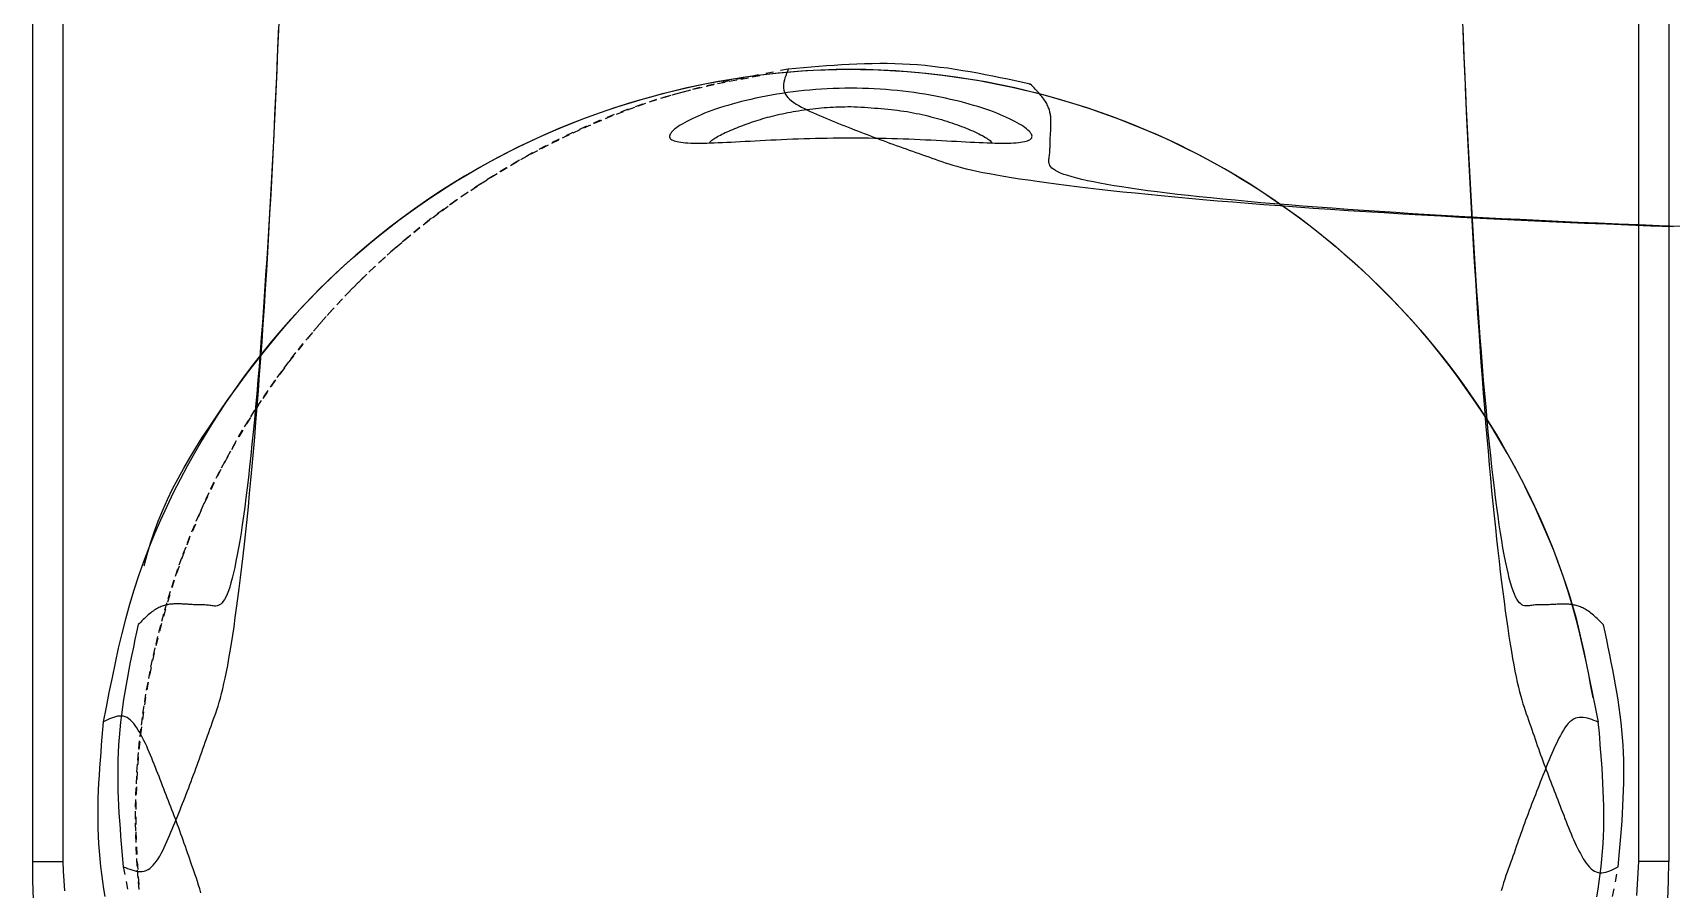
# Model space of a CAD drawing. Header units: millimetres. Extents: x -57981 to -54292, y 3591 to 5422.
# Drawn here: x -56979 to -56957.79, y 4725.58 to 4736.66 of the extents above; entities that cross this region are included whole.
import ezdxf

# ---------------------------------------------------------------- set-up
doc = ezdxf.new("R2010")
doc.units = ezdxf.units.MM
for name, pattern in [('( Hidden )', [0.375, 0.25, -0.125]), ('DASHDOT', [1, 0.5, -0.25, 0, -0.25]), ('DASHDOT2', [0.5, 0.25, -0.125, 0, -0.125])]:
    doc.linetypes.add(name, pattern=pattern)
doc.layers.add('Aks-profil aksesuar vs.', color=87, linetype='DASHDOT')
doc.layers.add('DOĞRAMA GÖRÜNÜŞ', color=165, linetype='Continuous', lineweight=0)

# ---------------------------------------------------------------- blocks, each defined once
blk = doc.blocks.new('hbshb kol')
at = {"layer": 'Aks-profil aksesuar vs.', "color": 0, "linetype": 'Continuous'}
for p, q in [((-13.5, -70.128), (-13.5, -47.128)), ((13, -47.128), (13, -70.128))]:
    blk.add_line(p, q, dxfattribs=at)
at = {"layer": 'Aks-profil aksesuar vs.', "color": 251, "linetype": '( Hidden )', "ltscale": 2}
for points in [[(-11.749, -66.224), (-11.761, -66.22), (-11.788, -66.344), (-11.814, -66.468), (-11.84, -66.591), (-11.866, -66.715), (-11.891, -66.839), (-11.915, -66.963), (-11.939, -67.087), (-11.961, -67.211), (-11.982, -67.335), (-12.002, -67.459), (-12.02, -67.583), (-12.037, -67.707), (-12.052, -67.832), (-12.065, -67.956), (-12.076, -68.081), (-12.085, -68.206), (-12.092, -68.331), (-12.096, -68.456), (-12.098, -68.581), (-12.098, -68.706), (-12.097, -68.832), (-12.094, -68.957), (-12.089, -69.083), (-12.084, -69.208), (-12.077, -69.334), (-12.068, -69.46), (-12.06, -69.586), (-12.05, -69.712), (-12.04, -69.838), (-12.029, -69.964), (-12.018, -70.09), (-12.007, -70.216), (-11.971, -70.23), (-11.935, -70.244), (-11.899, -70.257), (-11.864, -70.269), (-11.828, -70.279), (-11.794, -70.287), (-11.759, -70.292), (-11.726, -70.294), (-11.692, -70.293), (-11.66, -70.288), (-11.628, -70.278), (-11.598, -70.264), (-11.568, -70.244), (-11.539, -70.22), (-11.511, -70.191), (-11.483, -70.159), (-11.457, -70.122), (-11.431, -70.083), (-11.405, -70.04), (-11.381, -69.995), (-11.356, -69.949), (-11.333, -69.9), (-11.309, -69.85), (-11.286, -69.8), (-11.263, -69.749), (-11.241, -69.698), (-11.219, -69.646), (-11.197, -69.594), (-11.175, -69.542), (-11.154, -69.49), (-11.133, -69.437), (-11.111, -69.385), (-11.09, -69.332), (-11.07, -69.279), (-11.049, -69.227), (-11.028, -69.174), (-11.008, -69.122), (-10.987, -69.069), (-10.967, -69.017), (-10.947, -68.965), (-10.927, -68.912), (-10.907, -68.86), (-10.887, -68.808), (-10.867, -68.755), (-10.847, -68.702), (-10.827, -68.649), (-10.808, -68.596), (-10.788, -68.542), (-10.769, -68.488), (-10.749, -68.434), (-10.73, -68.38), (-10.711, -68.325), (-10.692, -68.271), (-10.672, -68.217), (-10.653, -68.162), (-10.634, -68.108), (-10.615, -68.055), (-10.596, -68.001), (-10.577, -67.948), (-10.558, -67.896), (-10.539, -67.844), (-10.52, -67.791), (-10.5, -67.738), (-10.481, -67.682), (-10.462, -67.625), (-10.442, -67.564), (-10.423, -67.5), (-10.403, -67.432), (-10.384, -67.358), (-10.364, -67.279), (-10.344, -67.194), (-10.324, -67.102), (-10.303, -67.002), (-10.283, -66.895), (-10.262, -66.781), (-10.241, -66.66), (-10.22, -66.532), (-10.199, -66.396), (-10.178, -66.255), (-10.157, -66.106), (-10.136, -65.952), (-10.114, -65.79), (-10.093, -65.623), (-10.071, -65.45), (-10.05, -65.27), (-10.028, -65.084), (-10.007, -64.892), (-9.985, -64.693), (-9.964, -64.488), (-9.942, -64.277), (-9.921, -64.06), (-9.9, -63.837), (-9.879, -63.607), (-9.858, -63.371), (-9.837, -63.128), (-9.816, -62.88), (-9.796, -62.626), (-9.776, -62.365), (-9.756, -62.099), (-9.736, -61.827), (-9.716, -61.549), (-9.696, -61.266), (-9.677, -60.976), (-9.658, -60.681), (-9.639, -60.381), (-9.621, -60.074), (-9.603, -59.762), (-9.585, -59.445), (-9.567, -59.122), (-9.55, -58.793), (-9.533, -58.46), (-9.516, -58.121), (-9.5, -57.776), (-9.484, -57.427), (-9.468, -57.073), (-9.453, -56.714), (-9.438, -56.35)], [(10.1, -56.406), (10.114, -56.751), (10.128, -57.091), (10.143, -57.428), (10.158, -57.759), (10.174, -58.087), (10.19, -58.409), (10.206, -58.727), (10.222, -59.04), (10.239, -59.349), (10.256, -59.652), (10.273, -59.95), (10.29, -60.244), (10.308, -60.532), (10.326, -60.815), (10.344, -61.093), (10.363, -61.366), (10.381, -61.633), (10.4, -61.896), (10.419, -62.153), (10.438, -62.405), (10.457, -62.651), (10.477, -62.893), (10.496, -63.128), (10.516, -63.359), (10.536, -63.583), (10.556, -63.803), (10.576, -64.016), (10.596, -64.224), (10.617, -64.426), (10.637, -64.622), (10.658, -64.813), (10.678, -64.998), (10.699, -65.177), (10.719, -65.351), (10.74, -65.52), (10.76, -65.682), (10.78, -65.84), (10.801, -65.992), (10.821, -66.138), (10.841, -66.278), (10.861, -66.413), (10.881, -66.541), (10.901, -66.663), (10.92, -66.778), (10.94, -66.887), (10.959, -66.989), (10.979, -67.084), (10.998, -67.172), (11.017, -67.254), (11.036, -67.329), (11.055, -67.399), (11.074, -67.464), (11.092, -67.526), (11.111, -67.584), (11.129, -67.639), (11.148, -67.693), (11.166, -67.745), (11.184, -67.796), (11.202, -67.848), (11.221, -67.9), (11.239, -67.952), (11.257, -68.005), (11.275, -68.057), (11.293, -68.11), (11.311, -68.162), (11.329, -68.214), (11.347, -68.266), (11.365, -68.318), (11.383, -68.369), (11.402, -68.42), (11.42, -68.47), (11.439, -68.52), (11.457, -68.57), (11.476, -68.619), (11.495, -68.668), (11.514, -68.717), (11.533, -68.766), (11.552, -68.816), (11.571, -68.865), (11.59, -68.914), (11.61, -68.964), (11.629, -69.014), (11.648, -69.064), (11.667, -69.114), (11.687, -69.164), (11.706, -69.215), (11.726, -69.266), (11.746, -69.316), (11.765, -69.367), (11.785, -69.418), (11.805, -69.469), (11.825, -69.52), (11.846, -69.57), (11.866, -69.621), (11.887, -69.671), (11.907, -69.72), (11.929, -69.769), (11.95, -69.817), (11.972, -69.865), (11.994, -69.911), (12.017, -69.956), (12.04, -70), (12.063, -70.043), (12.088, -70.084), (12.112, -70.122), (12.137, -70.158), (12.163, -70.192), (12.19, -70.222), (12.217, -70.248), (12.245, -70.271), (12.273, -70.289), (12.303, -70.302), (12.333, -70.311), (12.364, -70.315), (12.396, -70.315), (12.428, -70.311), (12.461, -70.304), (12.495, -70.294), (12.529, -70.282), (12.563, -70.268), (12.597, -70.252), (12.631, -70.236), (12.666, -70.219), (12.677, -70.093), (12.688, -69.967), (12.699, -69.841), (12.709, -69.715), (12.719, -69.589), (12.728, -69.463), (12.736, -69.337), (12.743, -69.211), (12.749, -69.086), (12.753, -68.96), (12.757, -68.834), (12.758, -68.709), (12.758, -68.584), (12.756, -68.458), (12.751, -68.333), (12.745, -68.208), (12.736, -68.084), (12.725, -67.959), (12.712, -67.834), (12.697, -67.71), (12.68, -67.586), (12.662, -67.461), (12.642, -67.337), (12.621, -67.213), (12.599, -67.089), (12.575, -66.965), (12.551, -66.842), (12.526, -66.718), (12.501, -66.594), (12.475, -66.47), (12.448, -66.346), (12.422, -66.223), (12.401, -66.202), (12.38, -66.182), (12.358, -66.161), (12.337, -66.141), (12.317, -66.122), (12.296, -66.102), (12.275, -66.084), (12.255, -66.066), (12.234, -66.048), (12.214, -66.032), (12.194, -66.016), (12.174, -66.001), (12.155, -65.988), (12.136, -65.975), (12.117, -65.964), (12.098, -65.954), (12.079, -65.944), (12.061, -65.936), (12.043, -65.928), (12.025, -65.921), (12.007, -65.915), (11.989, -65.91), (11.971, -65.905), (11.954, -65.901), (11.936, -65.898), (11.919, -65.894), (11.901, -65.892), (11.884, -65.889), (11.866, -65.888), (11.849, -65.886), (11.832, -65.885), (11.814, -65.884), (11.797, -65.883), (11.779, -65.883), (11.761, -65.883), (11.744, -65.883), (11.726, -65.883), (11.708, -65.884), (11.691, -65.884), (11.673, -65.885), (11.655, -65.886), (11.637, -65.887), (11.619, -65.888), (11.601, -65.889), (11.582, -65.89), (11.564, -65.89), (11.546, -65.891), (11.527, -65.892), (11.508, -65.893), (11.49, -65.893), (11.471, -65.894), (11.452, -65.894), (11.433, -65.894), (11.414, -65.894), (11.395, -65.894), (11.376, -65.895), (11.357, -65.895), (11.337, -65.895), (11.318, -65.896), (11.298, -65.897), (11.279, -65.899), (11.259, -65.9), (11.239, -65.903), (11.219, -65.906), (11.199, -65.909), (11.179, -65.911), (11.158, -65.913), (11.138, -65.913), (11.117, -65.91), (11.097, -65.904), (11.076, -65.895), (11.055, -65.88), (11.034, -65.861), (11.014, -65.836), (10.993, -65.804), (10.972, -65.765), (10.951, -65.718), (10.93, -65.664), (10.909, -65.601), (10.888, -65.531), (10.867, -65.453), (10.846, -65.368), (10.826, -65.276), (10.805, -65.177), (10.784, -65.07), (10.763, -64.957), (10.743, -64.836), (10.722, -64.708), (10.702, -64.573), (10.681, -64.431), (10.661, -64.282), (10.641, -64.126), (10.621, -63.963), (10.601, -63.793), (10.581, -63.616), (10.561, -63.433), (10.541, -63.242), (10.521, -63.045), (10.502, -62.841), (10.483, -62.63), (10.463, -62.414), (10.444, -62.19), (10.426, -61.961), (10.407, -61.725), (10.388, -61.484), (10.37, -61.236), (10.352, -60.983), (10.334, -60.724), (10.316, -60.458), (10.299, -60.187), (10.281, -59.911), (10.264, -59.628), (10.248, -59.341), (10.231, -59.047), (10.215, -58.748), (10.199, -58.444), (10.183, -58.135), (10.168, -57.821), (10.152, -57.502), (10.138, -57.178), (10.123, -56.849), (10.109, -56.516), (10.095, -56.178)], [(-9.435, -56.178), (-9.449, -56.516), (-9.464, -56.849), (-9.478, -57.178), (-9.493, -57.502), (-9.508, -57.821), (-9.524, -58.135), (-9.539, -58.444), (-9.555, -58.748), (-9.572, -59.047), (-9.588, -59.341), (-9.605, -59.628), (-9.622, -59.911), (-9.639, -60.187), (-9.657, -60.458), (-9.675, -60.723), (-9.693, -60.983), (-9.711, -61.236), (-9.729, -61.484), (-9.747, -61.725), (-9.766, -61.961), (-9.785, -62.19), (-9.804, -62.413), (-9.823, -62.63), (-9.843, -62.841), (-9.862, -63.045), (-9.882, -63.242), (-9.901, -63.433), (-9.921, -63.616), (-9.941, -63.793), (-9.961, -63.964), (-9.981, -64.127), (-10.002, -64.283), (-10.022, -64.432), (-10.042, -64.574), (-10.063, -64.709), (-10.084, -64.837), (-10.104, -64.957), (-10.125, -65.071), (-10.146, -65.177), (-10.166, -65.277), (-10.187, -65.369), (-10.208, -65.454), (-10.229, -65.532), (-10.25, -65.602), (-10.271, -65.665), (-10.292, -65.72), (-10.313, -65.767), (-10.334, -65.806), (-10.355, -65.837), (-10.375, -65.863), (-10.396, -65.882), (-10.417, -65.896), (-10.438, -65.906), (-10.458, -65.912), (-10.479, -65.914), (-10.499, -65.914), (-10.52, -65.913), (-10.54, -65.91), (-10.56, -65.907), (-10.58, -65.904), (-10.6, -65.902), (-10.62, -65.9), (-10.639, -65.898), (-10.659, -65.897), (-10.678, -65.896), (-10.698, -65.895), (-10.717, -65.895), (-10.736, -65.895), (-10.755, -65.894), (-10.774, -65.894), (-10.793, -65.893), (-10.812, -65.893), (-10.83, -65.892), (-10.849, -65.892), (-10.868, -65.891), (-10.886, -65.89), (-10.904, -65.888), (-10.923, -65.887), (-10.941, -65.886), (-10.959, -65.885), (-10.977, -65.884), (-10.995, -65.883), (-11.013, -65.882), (-11.031, -65.881), (-11.048, -65.88), (-11.066, -65.879), (-11.084, -65.879), (-11.101, -65.878), (-11.119, -65.878), (-11.136, -65.879), (-11.154, -65.879), (-11.171, -65.88), (-11.188, -65.881), (-11.206, -65.882), (-11.223, -65.884), (-11.241, -65.886), (-11.258, -65.889), (-11.276, -65.892), (-11.293, -65.896), (-11.311, -65.9), (-11.328, -65.905), (-11.346, -65.91), (-11.364, -65.916), (-11.382, -65.923), (-11.4, -65.931), (-11.419, -65.94), (-11.437, -65.949), (-11.456, -65.96), (-11.475, -65.971), (-11.494, -65.984), (-11.514, -65.998), (-11.534, -66.012), (-11.554, -66.028), (-11.574, -66.045), (-11.594, -66.062), (-11.615, -66.08), (-11.635, -66.099), (-11.656, -66.119), (-11.677, -66.138), (-11.698, -66.159), (-11.719, -66.179), (-11.74, -66.2), (-11.761, -66.22)], [(2.959, -57.315), (2.962, -57.302), (2.839, -57.276), (2.715, -57.25), (2.591, -57.223), (2.467, -57.198), (2.344, -57.173), (2.22, -57.149), (2.096, -57.125), (1.972, -57.103), (1.848, -57.082), (1.724, -57.062), (1.6, -57.043), (1.475, -57.027), (1.351, -57.012), (1.226, -56.999), (1.102, -56.988), (0.977, -56.979), (0.852, -56.972), (0.727, -56.968), (0.602, -56.966), (0.477, -56.965), (0.351, -56.967), (0.226, -56.97), (0.1, -56.974), (-0.026, -56.98), (-0.151, -56.987), (-0.277, -56.995), (-0.403, -57.004), (-0.529, -57.014), (-0.655, -57.024), (-0.781, -57.035), (-0.907, -57.046), (-1.033, -57.057), (-1.047, -57.093), (-1.061, -57.129), (-1.074, -57.165), (-1.086, -57.2), (-1.096, -57.235), (-1.104, -57.27), (-1.109, -57.304), (-1.111, -57.338), (-1.11, -57.371), (-1.105, -57.404), (-1.095, -57.435), (-1.081, -57.466), (-1.062, -57.496), (-1.037, -57.525), (-1.009, -57.553), (-0.976, -57.581), (-0.939, -57.607), (-0.9, -57.633), (-0.857, -57.658), (-0.813, -57.683), (-0.766, -57.707), (-0.717, -57.731), (-0.668, -57.755), (-0.617, -57.778), (-0.566, -57.8), (-0.515, -57.823), (-0.463, -57.845), (-0.412, -57.867), (-0.359, -57.888), (-0.307, -57.91), (-0.254, -57.931), (-0.202, -57.952), (-0.149, -57.973), (-0.096, -57.994), (-0.044, -58.015), (0.009, -58.035), (0.061, -58.056), (0.113, -58.076), (0.166, -58.097), (0.218, -58.117), (0.27, -58.137), (0.323, -58.157), (0.375, -58.177), (0.428, -58.197), (0.481, -58.217), (0.534, -58.236), (0.587, -58.256), (0.641, -58.276), (0.694, -58.295), (0.749, -58.314), (0.803, -58.334), (0.857, -58.353), (0.912, -58.372), (0.966, -58.391), (1.02, -58.41), (1.074, -58.43), (1.128, -58.449), (1.181, -58.468), (1.234, -58.487), (1.287, -58.506), (1.339, -58.525), (1.392, -58.544), (1.445, -58.563), (1.5, -58.583), (1.558, -58.602), (1.618, -58.621), (1.682, -58.641), (1.751, -58.66), (1.824, -58.68), (1.903, -58.7), (1.989, -58.72), (2.081, -58.74), (2.18, -58.761), (2.287, -58.781), (2.402, -58.802), (2.523, -58.822), (2.651, -58.843), (2.786, -58.864), (2.928, -58.885), (3.076, -58.907), (3.231, -58.928), (3.392, -58.949), (3.56, -58.971), (3.733, -58.992), (3.913, -59.014), (4.099, -59.035), (4.291, -59.057), (4.49, -59.079), (4.694, -59.1), (4.905, -59.121), (5.123, -59.143), (5.346, -59.164), (5.576, -59.185), (5.812, -59.206), (6.054, -59.227), (6.303, -59.247), (6.557, -59.268), (6.817, -59.288), (7.084, -59.308), (7.356, -59.328), (7.633, -59.348), (7.917, -59.367), (8.206, -59.387), (8.501, -59.406), (8.802, -59.424), (9.109, -59.443), (9.421, -59.461), (9.738, -59.479), (10.061, -59.497), (10.389, -59.514), (10.723, -59.531), (11.062, -59.548), (11.406, -59.564), (11.755, -59.58), (12.11, -59.596), (12.469, -59.611), (12.832, -59.626), (13.2, -59.64), (13.573, -59.655)], [(13.693, -59.655), (13.347, -59.642), (13.005, -59.628), (12.667, -59.614), (12.334, -59.6), (12.005, -59.586), (11.681, -59.571), (11.362, -59.556), (11.047, -59.54), (10.738, -59.524), (10.434, -59.508), (10.136, -59.492), (9.842, -59.475), (9.554, -59.459), (9.272, -59.442), (8.995, -59.424), (8.724, -59.407), (8.459, -59.389), (8.2, -59.371), (7.946, -59.353), (7.699, -59.335), (7.457, -59.316), (7.222, -59.298), (6.992, -59.279), (6.769, -59.26), (6.552, -59.24), (6.342, -59.221), (6.138, -59.202), (5.941, -59.182), (5.75, -59.162), (5.566, -59.143), (5.389, -59.123), (5.219, -59.102), (5.056, -59.082), (4.9, -59.062), (4.751, -59.042), (4.609, -59.021), (4.474, -59.001), (4.346, -58.98), (4.225, -58.96), (4.112, -58.939), (4.005, -58.918), (3.906, -58.897), (3.813, -58.876), (3.728, -58.856), (3.651, -58.835), (3.58, -58.814), (3.518, -58.793), (3.463, -58.772), (3.416, -58.751), (3.377, -58.73), (3.345, -58.709), (3.32, -58.688), (3.301, -58.668), (3.287, -58.647), (3.277, -58.626), (3.271, -58.605), (3.268, -58.585), (3.268, -58.564), (3.27, -58.544), (3.273, -58.524), (3.276, -58.504), (3.279, -58.484), (3.281, -58.464), (3.283, -58.444), (3.285, -58.424), (3.286, -58.405), (3.287, -58.385), (3.287, -58.366), (3.288, -58.347), (3.288, -58.328), (3.289, -58.309), (3.289, -58.29), (3.289, -58.271), (3.29, -58.252), (3.29, -58.233), (3.291, -58.215), (3.292, -58.196), (3.293, -58.178), (3.294, -58.159), (3.295, -58.141), (3.297, -58.123), (3.298, -58.105), (3.299, -58.087), (3.3, -58.069), (3.301, -58.051), (3.302, -58.033), (3.303, -58.015), (3.304, -57.998), (3.304, -57.98), (3.304, -57.962), (3.304, -57.945), (3.304, -57.927), (3.304, -57.91), (3.303, -57.893), (3.302, -57.875), (3.3, -57.858), (3.299, -57.84), (3.296, -57.823), (3.294, -57.806), (3.291, -57.788), (3.287, -57.771), (3.283, -57.753), (3.278, -57.735), (3.272, -57.717), (3.266, -57.7), (3.259, -57.682), (3.252, -57.663), (3.243, -57.645), (3.233, -57.626), (3.223, -57.608), (3.211, -57.589), (3.199, -57.569), (3.185, -57.55), (3.17, -57.53), (3.155, -57.51), (3.138, -57.49), (3.12, -57.47), (3.102, -57.449), (3.083, -57.428), (3.064, -57.408), (3.044, -57.387), (3.024, -57.366), (3.004, -57.345), (2.983, -57.323), (2.962, -57.302)]]:
    blk.add_lwpolyline(points, dxfattribs=at)
at = {"layer": 'Aks-profil aksesuar vs.', "color": 0, "linetype": 'Continuous'}
for points in [[(-9.93, -79.273, -0.188244), (-13.5, -70.128), (-13, -70.128), (-13, -47.128), (-13.5, -47.128, -1), (13.5, -47.128), (13.5, -70.128)], [(9.904, -79.302, 0.188984), (13.5, -70.128), (13, -70.128), (12.99, -70.316), (12.98, -70.504), (12.969, -70.692)]]:
    blk.add_lwpolyline(points, format="xyb", dxfattribs=at)
for points in [[(12.337, -67.829), (12.289, -67.585), (12.242, -67.342), (12.193, -67.098), (12.142, -66.856), (12.088, -66.614), (12.031, -66.373), (11.97, -66.133), (11.904, -65.894), (11.833, -65.657), (11.757, -65.422), (11.674, -65.189), (11.586, -64.957), (11.492, -64.727), (11.394, -64.5), (11.29, -64.274), (11.182, -64.05), (11.07, -63.829), (10.953, -63.609), (10.832, -63.392), (10.708, -63.178), (10.579, -62.966), (10.446, -62.756), (10.309, -62.549), (10.169, -62.345), (10.024, -62.144), (9.876, -61.946), (9.723, -61.75), (9.566, -61.558), (9.406, -61.369), (9.242, -61.183), (9.074, -61.001), (8.902, -60.822), (8.727, -60.646), (8.548, -60.474), (8.366, -60.305), (8.181, -60.14), (7.993, -59.978), (7.802, -59.821), (7.607, -59.667), (7.41, -59.516), (7.209, -59.37), (7.006, -59.228), (6.8, -59.09), (6.591, -58.956), (6.38, -58.827), (6.166, -58.702), (5.949, -58.581), (5.73, -58.465), (5.508, -58.353), (5.285, -58.246), (5.059, -58.143), (4.831, -58.045), (4.602, -57.951), (4.37, -57.862), (4.137, -57.777), (3.902, -57.697), (3.666, -57.622), (3.428, -57.551), (3.189, -57.485), (2.949, -57.424), (2.707, -57.367), (2.465, -57.315), (2.221, -57.268), (1.977, -57.225), (1.732, -57.188), (1.486, -57.155), (1.239, -57.127), (0.992, -57.104), (0.745, -57.086), (0.497, -57.073), (0.249, -57.065), (0.002, -57.062), (-0.246, -57.065), (-0.494, -57.073), (-0.742, -57.086), (-0.989, -57.104), (-1.236, -57.127), (-1.483, -57.154), (-1.729, -57.187), (-1.974, -57.225), (-2.218, -57.267), (-2.462, -57.314), (-2.704, -57.366), (-2.946, -57.423), (-3.186, -57.484), (-3.425, -57.55), (-3.663, -57.621), (-3.899, -57.696), (-4.134, -57.776), (-4.367, -57.861), (-4.599, -57.95), (-4.829, -58.043), (-5.056, -58.142), (-5.282, -58.244), (-5.506, -58.352), (-5.727, -58.463), (-5.946, -58.58), (-6.163, -58.7), (-6.377, -58.825), (-6.589, -58.955), (-6.797, -59.088), (-7.004, -59.226), (-7.207, -59.368), (-7.407, -59.515), (-7.605, -59.665), (-7.799, -59.819), (-7.991, -59.976), (-8.179, -60.138), (-8.364, -60.303), (-8.546, -60.472), (-8.725, -60.644), (-8.9, -60.82), (-9.072, -60.999), (-9.24, -61.181), (-9.404, -61.367), (-9.564, -61.556), (-9.721, -61.748), (-9.874, -61.943), (-10.022, -62.141), (-10.167, -62.343), (-10.308, -62.547), (-10.445, -62.754), (-10.577, -62.963), (-10.706, -63.175), (-10.831, -63.39), (-10.952, -63.607), (-11.069, -63.826), (-11.181, -64.047), (-11.289, -64.271), (-11.393, -64.497), (-11.491, -64.724), (-11.585, -64.954), (-11.673, -65.186), (-11.756, -65.419), (-11.833, -65.655), (-11.904, -65.891), (-11.97, -66.13), (-12.031, -66.37), (-12.088, -66.611), (-12.141, -66.853), (-12.192, -67.095), (-12.242, -67.339), (-12.289, -67.582), (-12.336, -67.826)], [(-11.659, -65.253), (-11.611, -65.065), (-11.558, -64.879), (-11.497, -64.695), (-11.43, -64.514), (-11.356, -64.334), (-11.277, -64.157), (-11.192, -63.982), (-11.102, -63.809), (-11.008, -63.638), (-10.91, -63.469), (-10.808, -63.302), (-10.703, -63.136), (-10.596, -62.972), (-10.486, -62.809), (-10.375, -62.647), (-10.262, -62.487), (-10.148, -62.329), (-10.033, -62.171), (-9.916, -62.016), (-9.798, -61.862), (-9.677, -61.709), (-9.555, -61.559), (-9.431, -61.41), (-9.305, -61.263), (-9.177, -61.118), (-9.046, -60.975), (-8.913, -60.834), (-8.778, -60.695), (-8.64, -60.559), (-8.5, -60.425), (-8.357, -60.293), (-8.212, -60.163), (-8.065, -60.036), (-7.916, -59.911), (-7.765, -59.788), (-7.612, -59.668), (-7.458, -59.55), (-7.301, -59.435), (-7.143, -59.322), (-6.983, -59.211), (-6.822, -59.103), (-6.659, -58.997), (-6.494, -58.894), (-6.328, -58.794), (-6.16, -58.696), (-5.99, -58.601), (-5.82, -58.509), (-5.647, -58.419), (-5.474, -58.333), (-5.298, -58.249), (-5.122, -58.168), (-4.944, -58.089), (-4.765, -58.014), (-4.585, -57.941), (-4.404, -57.872), (-4.222, -57.804), (-4.038, -57.74), (-3.854, -57.679), (-3.669, -57.62), (-3.483, -57.564), (-3.296, -57.512), (-3.109, -57.461), (-2.92, -57.414), (-2.731, -57.37), (-2.542, -57.328), (-2.351, -57.29), (-2.161, -57.254), (-1.969, -57.221), (-1.777, -57.191), (-1.585, -57.164), (-1.392, -57.14), (-1.199, -57.12), (-1.006, -57.102), (-0.812, -57.087), (-0.618, -57.075), (-0.424, -57.067), (-0.23, -57.062), (-0.036, -57.059), (0.158, -57.06), (0.352, -57.065), (0.546, -57.072), (0.74, -57.082), (0.934, -57.096), (1.128, -57.113), (1.321, -57.132), (1.514, -57.155), (1.707, -57.181), (1.899, -57.209), (2.09, -57.241), (2.281, -57.276), (2.472, -57.313), (2.662, -57.354), (2.851, -57.397), (3.04, -57.444), (3.228, -57.493), (3.415, -57.545), (3.602, -57.599), (3.787, -57.657), (3.972, -57.717), (4.156, -57.781), (4.339, -57.847), (4.52, -57.915), (4.701, -57.987), (4.881, -58.062), (5.059, -58.139), (5.236, -58.219), (5.412, -58.302), (5.586, -58.388), (5.759, -58.477), (5.931, -58.568), (6.101, -58.662), (6.27, -58.759), (6.437, -58.859), (6.602, -58.961), (6.766, -59.066), (6.928, -59.173), (7.088, -59.283), (7.247, -59.395), (7.404, -59.51), (7.559, -59.627), (7.712, -59.747), (7.864, -59.869), (8.013, -59.993), (8.16, -60.12), (8.306, -60.248), (8.449, -60.379), (8.59, -60.512), (8.729, -60.648), (8.867, -60.785), (9.002, -60.925), (9.135, -61.066), (9.265, -61.21), (9.394, -61.355), (9.52, -61.503), (9.644, -61.652), (9.765, -61.804), (9.885, -61.957), (10.001, -62.112), (10.116, -62.27), (10.227, -62.428), (10.337, -62.589), (10.443, -62.751), (10.547, -62.915), (10.649, -63.081), (10.748, -63.248), (10.844, -63.416), (10.937, -63.587), (11.028, -63.758), (11.116, -63.931), (11.202, -64.105), (11.286, -64.281), (11.366, -64.457), (11.445, -64.635), (11.521, -64.814), (11.594, -64.995), (11.664, -65.176), (11.731, -65.358), (11.795, -65.542), (11.855, -65.726), (11.911, -65.912), (11.964, -66.099), (12.012, -66.287), (12.056, -66.476), (12.097, -66.665), (12.136, -66.855), (12.173, -67.046), (12.209, -67.237), (12.244, -67.428)], [(-2.333, -58.273), (-2.324, -58.262), (-2.314, -58.252), (-2.303, -58.241), (-2.291, -58.23), (-2.276, -58.218), (-2.26, -58.206), (-2.241, -58.194), (-2.221, -58.182), (-2.2, -58.17), (-2.177, -58.157), (-2.152, -58.144), (-2.126, -58.131), (-2.099, -58.118), (-2.071, -58.104), (-2.042, -58.091), (-2.012, -58.078), (-1.981, -58.064), (-1.949, -58.051), (-1.916, -58.037), (-1.883, -58.024), (-1.849, -58.011), (-1.815, -57.997), (-1.78, -57.984), (-1.745, -57.971), (-1.71, -57.958), (-1.675, -57.946), (-1.639, -57.933), (-1.603, -57.921), (-1.566, -57.908), (-1.529, -57.897), (-1.492, -57.885), (-1.454, -57.873), (-1.415, -57.862), (-1.376, -57.851), (-1.336, -57.841), (-1.296, -57.83), (-1.255, -57.82), (-1.213, -57.81), (-1.17, -57.801), (-1.128, -57.792), (-1.084, -57.783), (-1.04, -57.774), (-0.996, -57.766), (-0.952, -57.758), (-0.906, -57.75), (-0.861, -57.742), (-0.815, -57.735), (-0.769, -57.728), (-0.723, -57.722), (-0.676, -57.716), (-0.629, -57.71), (-0.582, -57.705), (-0.534, -57.7), (-0.487, -57.696), (-0.439, -57.692), (-0.39, -57.689), (-0.342, -57.686), (-0.293, -57.683), (-0.245, -57.681), (-0.196, -57.679), (-0.147, -57.678), (-0.098, -57.676), (-0.049, -57.675), (0, -57.674), (0.056, -57.677), (0.112, -57.68), (0.168, -57.683), (0.224, -57.686), (0.28, -57.69), (0.336, -57.694), (0.391, -57.698), (0.446, -57.702), (0.501, -57.706), (0.556, -57.711), (0.61, -57.716), (0.664, -57.722), (0.718, -57.728), (0.771, -57.735), (0.824, -57.742), (0.876, -57.749), (0.928, -57.758), (0.979, -57.766), (1.03, -57.776), (1.08, -57.786), (1.13, -57.796), (1.178, -57.807), (1.226, -57.818), (1.274, -57.829), (1.32, -57.841), (1.366, -57.853), (1.411, -57.865), (1.455, -57.878), (1.498, -57.89), (1.541, -57.903), (1.583, -57.916), (1.625, -57.93), (1.666, -57.944), (1.706, -57.958), (1.747, -57.972), (1.787, -57.986), (1.826, -58.001), (1.865, -58.016), (1.903, -58.031), (1.941, -58.046), (1.977, -58.062), (2.013, -58.077), (2.047, -58.092), (2.08, -58.108), (2.112, -58.123), (2.142, -58.138), (2.171, -58.153), (2.197, -58.167), (2.222, -58.182), (2.244, -58.196), (2.264, -58.21), (2.282, -58.223), (2.298, -58.236), (2.311, -58.249), (2.322, -58.261), (2.332, -58.273)], [(-10.725, -70.646), (-10.744, -70.58), (-10.763, -70.519), (-10.781, -70.461), (-10.8, -70.406), (-10.818, -70.352), (-10.836, -70.3), (-10.855, -70.248), (-10.873, -70.197), (-10.891, -70.145), (-10.909, -70.093), (-10.927, -70.04), (-10.945, -69.988), (-10.963, -69.935), (-10.981, -69.883), (-10.999, -69.831), (-11.017, -69.779), (-11.035, -69.727), (-11.054, -69.676), (-11.072, -69.625), (-11.09, -69.575), (-11.109, -69.525), (-11.128, -69.475), (-11.147, -69.426), (-11.165, -69.377), (-11.184, -69.328), (-11.203, -69.278), (-11.222, -69.229), (-11.242, -69.18), (-11.261, -69.131), (-11.28, -69.081), (-11.299, -69.031), (-11.318, -68.981), (-11.338, -68.931), (-11.357, -68.881), (-11.377, -68.83), (-11.396, -68.779), (-11.416, -68.729), (-11.436, -68.678), (-11.456, -68.627), (-11.476, -68.576), (-11.496, -68.525), (-11.516, -68.475), (-11.536, -68.424), (-11.557, -68.374), (-11.578, -68.325), (-11.599, -68.276), (-11.62, -68.228), (-11.642, -68.18), (-11.665, -68.134), (-11.687, -68.089), (-11.71, -68.045), (-11.734, -68.002), (-11.758, -67.961), (-11.782, -67.923), (-11.808, -67.887), (-11.834, -67.853), (-11.86, -67.823), (-11.887, -67.797), (-11.915, -67.774), (-11.944, -67.756), (-11.973, -67.742), (-12.004, -67.734), (-12.035, -67.73), (-12.066, -67.73), (-12.099, -67.734), (-12.132, -67.741), (-12.165, -67.751), (-12.199, -67.763), (-12.233, -67.777), (-12.267, -67.793), (-12.302, -67.809), (-12.336, -67.826), (-12.347, -67.952), (-12.358, -68.078), (-12.369, -68.204), (-12.379, -68.33), (-12.389, -68.456), (-12.398, -68.582), (-12.406, -68.708), (-12.413, -68.834), (-12.419, -68.959), (-12.424, -69.085), (-12.427, -69.21), (-12.428, -69.336), (-12.428, -69.461), (-12.426, -69.586), (-12.422, -69.712), (-12.415, -69.836), (-12.406, -69.961), (-12.395, -70.086), (-12.382, -70.21), (-12.367, -70.335), (-12.351, -70.459), (-12.332, -70.583), (-12.312, -70.708)], [(12.312, -70.71), (12.332, -70.586), (12.35, -70.462), (12.367, -70.338), (12.382, -70.213), (12.395, -70.089), (12.406, -69.964), (12.415, -69.839), (12.421, -69.714), (12.425, -69.589), (12.428, -69.464), (12.428, -69.339), (12.427, -69.213), (12.424, -69.088), (12.419, -68.962), (12.413, -68.837), (12.406, -68.711), (12.398, -68.585), (12.389, -68.459), (12.38, -68.333), (12.369, -68.207), (12.359, -68.081), (12.348, -67.955), (12.336, -67.829), (12.301, -67.815), (12.265, -67.801), (12.229, -67.788), (12.193, -67.776), (12.158, -67.766), (12.123, -67.758), (12.089, -67.753), (12.055, -67.751), (12.022, -67.752), (11.99, -67.757), (11.958, -67.767), (11.927, -67.781), (11.897, -67.801), (11.868, -67.825), (11.84, -67.854), (11.813, -67.886), (11.786, -67.923), (11.76, -67.962), (11.735, -68.005), (11.71, -68.05), (11.686, -68.096), (11.662, -68.145), (11.639, -68.194), (11.616, -68.245), (11.593, -68.296), (11.571, -68.347), (11.549, -68.399), (11.527, -68.451), (11.505, -68.503), (11.483, -68.555), (11.462, -68.608), (11.441, -68.66), (11.42, -68.713), (11.399, -68.766), (11.379, -68.818), (11.358, -68.871), (11.338, -68.923), (11.317, -68.976), (11.297, -69.028), (11.277, -69.08), (11.256, -69.132), (11.236, -69.185), (11.216, -69.237), (11.196, -69.29), (11.177, -69.343), (11.157, -69.396), (11.137, -69.449), (11.118, -69.503), (11.098, -69.557), (11.079, -69.611), (11.06, -69.665), (11.04, -69.719), (11.021, -69.774), (11.002, -69.828), (10.983, -69.882), (10.964, -69.936), (10.945, -69.99), (10.926, -70.044), (10.907, -70.097), (10.888, -70.149), (10.868, -70.201), (10.849, -70.254), (10.83, -70.307), (10.811, -70.362), (10.792, -70.42), (10.772, -70.481), (10.753, -70.545), (10.733, -70.613)], [(-12.973, -70.612), (-12.983, -70.451), (-12.991, -70.289), (-13, -70.128)]]:
    blk.add_lwpolyline(points, dxfattribs=at)
at = {"layer": 'Aks-profil aksesuar vs.', "color": 0, "linetype": '( Hidden )', "ltscale": 0.09}
for points in [[(-11.743, -70.593), (-11.76, -70.399), (-11.775, -70.206), (-11.787, -70.012), (-11.795, -69.818), (-11.801, -69.624), (-11.803, -69.429), (-11.802, -69.235), (-11.797, -69.041), (-11.79, -68.847), (-11.78, -68.653), (-11.766, -68.459), (-11.75, -68.266), (-11.73, -68.072), (-11.707, -67.879), (-11.681, -67.687), (-11.653, -67.495), (-11.621, -67.303), (-11.586, -67.112), (-11.549, -66.921), (-11.508, -66.731), (-11.465, -66.542), (-11.419, -66.353), (-11.37, -66.165), (-11.318, -65.978), (-11.263, -65.792), (-11.205, -65.606), (-11.145, -65.421), (-11.082, -65.237), (-11.016, -65.055), (-10.947, -64.873), (-10.875, -64.692), (-10.801, -64.513), (-10.723, -64.334), (-10.643, -64.157), (-10.56, -63.982), (-10.474, -63.807), (-10.386, -63.634), (-10.294, -63.463), (-10.2, -63.292), (-10.103, -63.124), (-10.004, -62.957), (-9.901, -62.791), (-9.797, -62.627), (-9.689, -62.465), (-9.579, -62.305), (-9.467, -62.146), (-9.352, -61.989), (-9.235, -61.834), (-9.115, -61.681), (-8.993, -61.53), (-8.869, -61.381), (-8.743, -61.233), (-8.614, -61.088), (-8.483, -60.945), (-8.35, -60.803), (-8.214, -60.664), (-8.077, -60.527), (-7.938, -60.392), (-7.796, -60.259), (-7.652, -60.128), (-7.507, -60), (-7.359, -59.873), (-7.21, -59.75), (-7.058, -59.628), (-6.905, -59.509), (-6.75, -59.392), (-6.593, -59.278), (-6.434, -59.166), (-6.273, -59.057), (-6.111, -58.95), (-5.947, -58.846), (-5.782, -58.745), (-5.614, -58.646), (-5.446, -58.55), (-5.276, -58.456), (-5.104, -58.365), (-4.931, -58.277), (-4.757, -58.191), (-4.581, -58.108), (-4.405, -58.027), (-4.227, -57.948), (-4.048, -57.872), (-3.868, -57.799), (-3.686, -57.729), (-3.504, -57.662), (-3.32, -57.598), (-3.136, -57.538), (-2.95, -57.482), (-2.763, -57.43), (-2.575, -57.382), (-2.387, -57.337), (-2.197, -57.296), (-2.007, -57.257), (-1.816, -57.221), (-1.625, -57.185), (-1.434, -57.15)], [(-1.033, -57.057), (-1.277, -57.104), (-1.521, -57.152), (-1.764, -57.201), (-2.006, -57.252), (-2.248, -57.305), (-2.489, -57.362), (-2.729, -57.423), (-2.968, -57.489), (-3.205, -57.56), (-3.44, -57.637), (-3.674, -57.719), (-3.905, -57.807), (-4.135, -57.901), (-4.363, -58), (-4.588, -58.103), (-4.812, -58.211), (-5.034, -58.324), (-5.253, -58.44), (-5.47, -58.561), (-5.684, -58.686), (-5.896, -58.815), (-6.106, -58.947), (-6.313, -59.084), (-6.517, -59.225), (-6.718, -59.369), (-6.917, -59.518), (-7.112, -59.67), (-7.304, -59.827), (-7.493, -59.988), (-7.679, -60.152), (-7.861, -60.32), (-8.04, -60.491), (-8.216, -60.667), (-8.388, -60.845), (-8.557, -61.027), (-8.722, -61.212), (-8.884, -61.4), (-9.042, -61.592), (-9.196, -61.786), (-9.346, -61.984), (-9.492, -62.184), (-9.634, -62.387), (-9.772, -62.593), (-9.906, -62.802), (-10.035, -63.014), (-10.16, -63.228), (-10.281, -63.445), (-10.397, -63.664), (-10.509, -63.885), (-10.616, -64.109), (-10.719, -64.334), (-10.817, -64.562), (-10.911, -64.792), (-11, -65.023), (-11.085, -65.256), (-11.165, -65.491), (-11.24, -65.728), (-11.311, -65.965), (-11.377, -66.204), (-11.438, -66.445), (-11.495, -66.686), (-11.547, -66.929), (-11.594, -67.172), (-11.637, -67.416), (-11.675, -67.662), (-11.707, -67.908), (-11.735, -68.154), (-11.758, -68.401), (-11.776, -68.648), (-11.789, -68.896), (-11.797, -69.144), (-11.8, -69.392), (-11.797, -69.64), (-11.789, -69.888), (-11.777, -70.135), (-11.759, -70.383), (-11.736, -70.63)], [(-12.007, -70.216), (-11.96, -70.46), (-11.912, -70.703)], [(12.571, -70.706), (12.619, -70.463), (12.666, -70.219)]]:
    blk.add_lwpolyline(points, dxfattribs=at)
at = {"layer": 'Aks-profil aksesuar vs.', "color": 0, "linetype": 'Continuous'}
blk.add_lwpolyline([(0, -57.37), (-0.097, -57.373), (-0.194, -57.375), (-0.291, -57.378), (-0.388, -57.382), (-0.484, -57.387), (-0.579, -57.393), (-0.674, -57.401), (-0.768, -57.41), (-0.861, -57.42), (-0.953, -57.431), (-1.044, -57.444), (-1.134, -57.457), (-1.223, -57.471), (-1.31, -57.487), (-1.397, -57.503), (-1.482, -57.519), (-1.565, -57.537), (-1.647, -57.555), (-1.727, -57.574), (-1.805, -57.593), (-1.881, -57.613), (-1.955, -57.633), (-2.027, -57.654), (-2.097, -57.675), (-2.165, -57.697), (-2.23, -57.719), (-2.293, -57.741), (-2.354, -57.763), (-2.412, -57.785), (-2.468, -57.808), (-2.521, -57.83), (-2.571, -57.853), (-2.619, -57.875), (-2.664, -57.897), (-2.707, -57.919), (-2.746, -57.941), (-2.783, -57.962), (-2.818, -57.983), (-2.849, -58.004), (-2.877, -58.024), (-2.902, -58.044), (-2.924, -58.063), (-2.944, -58.081), (-2.959, -58.099), (-2.972, -58.116), (-2.982, -58.132), (-2.988, -58.147), (-2.991, -58.162), (-2.99, -58.176), (-2.986, -58.188), (-2.979, -58.2), (-2.968, -58.211), (-2.954, -58.221), (-2.937, -58.23), (-2.917, -58.238), (-2.893, -58.246), (-2.866, -58.252), (-2.836, -58.258), (-2.803, -58.263), (-2.767, -58.267), (-2.729, -58.271), (-2.687, -58.274), (-2.642, -58.276), (-2.595, -58.277), (-2.544, -58.278), (-2.491, -58.278), (-2.436, -58.277), (-2.377, -58.276), (-2.316, -58.274), (-2.253, -58.272), (-2.187, -58.269), (-2.119, -58.266), (-2.048, -58.263), (-1.975, -58.259), (-1.9, -58.255), (-1.822, -58.251), (-1.743, -58.247), (-1.662, -58.243), (-1.579, -58.239), (-1.495, -58.234), (-1.409, -58.23), (-1.321, -58.225), (-1.233, -58.221), (-1.143, -58.217), (-1.051, -58.213), (-0.959, -58.209), (-0.866, -58.206), (-0.772, -58.203), (-0.677, -58.2), (-0.582, -58.197), (-0.486, -58.195), (-0.389, -58.193), (-0.292, -58.191), (-0.195, -58.19), (-0.097, -58.19), (0, -58.189), (0.097, -58.19), (0.195, -58.19), (0.292, -58.191), (0.389, -58.193), (0.486, -58.195), (0.582, -58.197), (0.677, -58.2), (0.772, -58.203), (0.866, -58.206), (0.959, -58.209), (1.051, -58.213), (1.143, -58.217), (1.233, -58.221), (1.321, -58.225), (1.409, -58.23), (1.495, -58.234), (1.579, -58.239), (1.662, -58.243), (1.743, -58.247), (1.822, -58.251), (1.9, -58.255), (1.975, -58.259), (2.048, -58.263), (2.119, -58.266), (2.187, -58.269), (2.253, -58.272), (2.316, -58.274), (2.377, -58.276), (2.436, -58.277), (2.491, -58.278), (2.544, -58.278), (2.595, -58.277), (2.642, -58.276), (2.687, -58.274), (2.729, -58.271), (2.767, -58.267), (2.803, -58.263), (2.836, -58.258), (2.866, -58.252), (2.893, -58.246), (2.917, -58.238), (2.937, -58.23), (2.954, -58.221), (2.968, -58.211), (2.979, -58.2), (2.986, -58.188), (2.99, -58.176), (2.991, -58.162), (2.988, -58.147), (2.982, -58.132), (2.972, -58.116), (2.959, -58.099), (2.944, -58.081), (2.924, -58.063), (2.902, -58.044), (2.877, -58.024), (2.849, -58.004), (2.817, -57.983), (2.783, -57.962), (2.746, -57.941), (2.707, -57.919), (2.664, -57.897), (2.619, -57.875), (2.571, -57.853), (2.521, -57.83), (2.468, -57.808), (2.412, -57.785), (2.354, -57.763), (2.293, -57.741), (2.23, -57.719), (2.165, -57.697), (2.097, -57.675), (2.027, -57.654), (1.955, -57.633), (1.881, -57.613), (1.805, -57.593), (1.727, -57.574), (1.647, -57.555), (1.565, -57.537), (1.482, -57.519), (1.397, -57.503), (1.31, -57.487), (1.223, -57.471), (1.134, -57.457), (1.044, -57.444), (0.953, -57.431), (0.861, -57.42), (0.768, -57.41), (0.674, -57.401), (0.579, -57.393), (0.484, -57.387), (0.388, -57.382), (0.291, -57.378), (0.194, -57.375), (0.097, -57.373)], close=True, dxfattribs=at)
at = {"layer": 'Aks-profil aksesuar vs.', "color": 251, "linetype": 'DASHDOT2', "ltscale": 4}
blk.add_arc((-0.57, -68.98), 181.855, 270.26925, 90.39464, dxfattribs=at)

msp = doc.modelspace()

# ---------------------------------------------------------------- block references
at = {"layer": 'DOĞRAMA GÖRÜNÜŞ', "xscale": 0.7844908131771426, "yscale": 0.7844908131771426, "zscale": 0.7844908131771426}
msp.add_blockref('hbshb kol', (-56968.413, 4780.952), dxfattribs=at)

doc.saveas('drawing.dxf')
